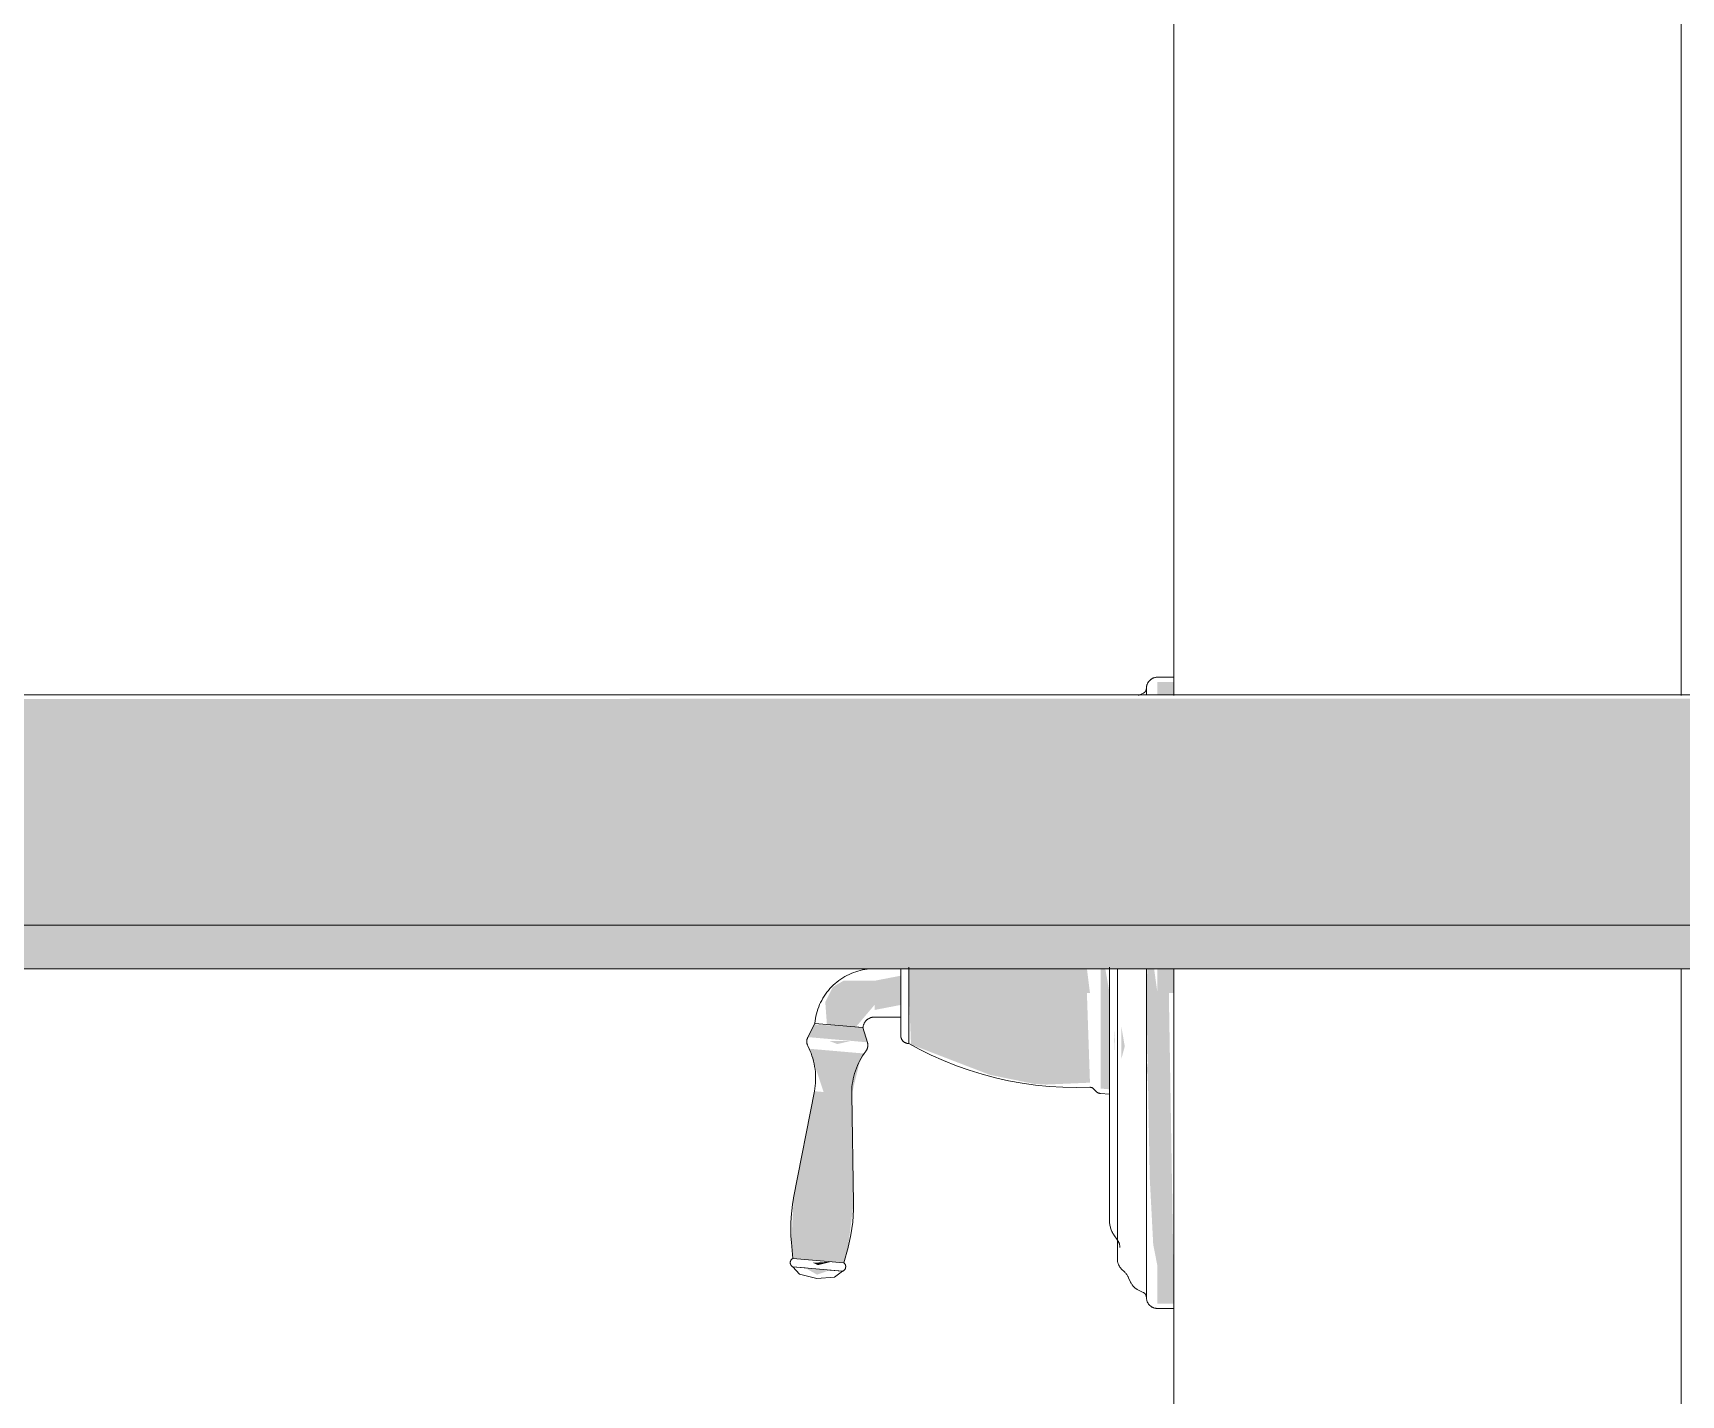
# Model space of a CAD drawing. Header units: inches. Extents: x 20478 to 36684, y -248 to 750.
# Drawn here: x 27270.22 to 27288.5, y 43.54 to 58.64 of the extents above; entities that cross this region are included whole.
import ezdxf

# ---------------------------------------------------------------- set-up
doc = ezdxf.new("R2010")
doc.units = ezdxf.units.IN
doc.header["$MEASUREMENT"] = 0
for name, color, linetype, lineweight in [('I-WALL', 2, 'Continuous', 13), ('P-SANR-FIXT', 6, 'Continuous', 9), ('S-BEAM', 12, 'Continuous', 9)]:
    doc.layers.add(name, color=color, linetype=linetype, lineweight=lineweight)

# ---------------------------------------------------------------- blocks, each defined once
blk = doc.blocks.new('Shower-Kohler-Devonshire-T396_4X - Oil Rubbed Bronze-74810-Elevation - South')
at = {"layer": 'P-SANR-FIXT'}
h = blk.add_hatch(color=10, dxfattribs=at)
h.paths.add_polyline_path([(25349.52, 48), (25349.703, 48), (25349.703, 48.268), (25349.52, 48.268)], flags=0)
h.paths.add_polyline_path([(25349.703, 51.305), (25349.703, 51.447), (25349.52, 51.447), (25349.52, 51.305), (25349.582, 51.305)], flags=0)
for points in [[(25348.015, 48), (25348.771, 48), (25348.737, 48.268), (25346.763, 48.268), (25346.763, 48), (25347.733, 48)], [(25348.988, 48), (25348.941, 48.268), (25348.888, 48.268), (25348.888, 48)], [(25349.433, 48), (25349.52, 48), (25349.482, 48.268), (25349.408, 48.268), (25349.397, 48)], [(25346.175, 47.622), (25346.381, 47.866), (25346.381, 48.134), (25346.036, 48.134), (25345.917, 48.063), (25345.835, 47.896), (25345.853, 47.65), (25346.137, 47.625)], [(25346.381, 47.81), (25346.672, 47.866), (25346.672, 48.19), (25346.381, 48.134), (25346.381, 47.866)], [(25348.287, 46.983), (25348.771, 47.004), (25348.737, 48), (25346.763, 48), (25346.786, 47.427), (25347.663, 47.09), (25348.149, 46.991)], [(25348.988, 46.93), (25348.988, 48), (25348.888, 48), (25348.888, 46.939)], [(25349.703, 44.553), (25349.646, 48), (25349.52, 48), (25349.52, 44.553)], [(25346.303, 47.451), (25346.253, 47.615), (25345.714, 47.65), (25345.642, 47.509), (25346.137, 47.466)], [(25349.037, 47.312), (25349.05, 47.6), (25349.037, 47.472)], [(25349.118, 47.264), (25349.157, 47.407), (25349.118, 47.632)], [(25346.128, 46.873), (25346.212, 47.215), (25346.266, 47.327), (25345.656, 47.38), (25345.817, 46.9), (25346.024, 46.882)], [(25345.968, 47.432), (25346.119, 47.467), (25345.882, 47.466)], [(25346.149, 45.669), (25346.128, 46.873), (25345.714, 46.909), (25345.484, 45.727), (25346.024, 45.68)], [(25346.087, 45.176), (25346.149, 45.669), (25345.484, 45.727), (25345.459, 45.23), (25345.93, 45.189)], [(25346.041, 45.006), (25346.087, 45.176), (25345.459, 45.23), (25345.475, 45.055), (25345.9, 45.018)], [(25345.754, 44.981), (25345.9, 45.018), (25345.699, 45.006)], [(25345.744, 44.875), (25345.887, 44.925), (25345.612, 44.949)]]:
    blk.add_hatch(color=10, dxfattribs=at).paths.add_polyline_path(points, flags=0)
h = blk.add_hatch(color=10, dxfattribs=at)
h.paths.add_polyline_path([(25349.52, 44.969), (25349.52, 48), (25349.397, 48), (25349.434, 45.949), (25349.473, 45.206)], flags=0)
h.paths.add_polyline_path([(25349.397, 46.845), (25349.416, 47.244), (25349.397, 47.177)], flags=0)
at = {"layer": 'P-SANR-FIXT', "color": 250}
for p, q in [((25349.703, 51.5), (25349.52, 51.5)), ((25349.362, 51.322), (25349.309, 51.297)), ((25346.672, 48.19), (25346.672, 48.268)), ((25346.672, 48.268), (25346.672, 48)), ((25346.763, 48), (25346.763, 48.284)), ((25348.988, 48.283), (25348.988, 48)), ((25346.672, 48), (25346.672, 47.732)), ((25346.763, 47.437), (25346.763, 48)), ((25348.988, 48), (25348.988, 46.93)), ((25346.381, 47.732), (25346.672, 47.732)), ((25346.672, 47.732), (25346.672, 47.81)), ((25345.72, 47.661), (25345.642, 47.509)), ((25346.119, 47.626), (25345.719, 47.661)), ((25345.72, 47.661), (25345.852, 47.65)), ((25346.253, 47.615), (25346.12, 47.626)), ((25346.204, 47.619), (25346.253, 47.615)), ((25346.303, 47.451), (25346.253, 47.615)), ((25345.64, 47.414), (25345.656, 47.38)), ((25346.266, 47.327), (25346.288, 47.357)), ((25345.714, 46.909), (25345.484, 45.727)), ((25346.149, 45.669), (25346.128, 46.873)), ((25348.807, 46.939), (25348.839, 46.907)), ((25348.888, 46.884), (25348.988, 46.875)), ((25345.459, 45.23), (25345.475, 45.055)), ((25346.041, 45.006), (25346.087, 45.176)), ((25349.037, 45.315), (25349.077, 45.257)), ((25345.475, 45.055), (25346.041, 45.006)), ((25345.612, 44.949), (25345.475, 44.961)), ((25345.475, 44.961), (25346.025, 44.913)), ((25346.025, 44.913), (25345.887, 44.925)), ((25349.118, 44.941), (25349.157, 44.903)), ((25349.199, 44.841), (25349.221, 44.793)), ((25349.309, 44.703), (25349.362, 44.678)), ((25349.52, 44.5), (25349.703, 44.5))]:
    blk.add_line(p, q, dxfattribs=at)
at = {"layer": 'P-SANR-FIXT', "color": 250, "flags": 128}
for points in [[(25349.362, 51.322), (25349.364, 51.323), (25349.366, 51.324), (25349.369, 51.326), (25349.371, 51.327), (25349.373, 51.328), (25349.374, 51.33), (25349.376, 51.331), (25349.378, 51.333), (25349.38, 51.335), (25349.381, 51.337), (25349.383, 51.338), (25349.384, 51.34), (25349.386, 51.342), (25349.387, 51.344), (25349.389, 51.346), (25349.39, 51.348), (25349.391, 51.351), (25349.392, 51.353), (25349.393, 51.355), (25349.394, 51.357), (25349.394, 51.36), (25349.395, 51.362), (25349.395, 51.364), (25349.396, 51.367), (25349.396, 51.369), (25349.397, 51.371), (25349.397, 51.374), (25349.397, 51.376), (25349.397, 51.377)], [(25349.397, 51.377), (25349.397, 51.382), (25349.397, 51.387), (25349.398, 51.392), (25349.398, 51.396), (25349.399, 51.401), (25349.4, 51.406), (25349.402, 51.411), (25349.403, 51.416), (25349.405, 51.42), (25349.407, 51.425), (25349.409, 51.429), (25349.411, 51.434), (25349.413, 51.438), (25349.416, 51.442), (25349.418, 51.446), (25349.421, 51.45), (25349.424, 51.454), (25349.427, 51.458), (25349.431, 51.462), (25349.434, 51.465), (25349.438, 51.469), (25349.441, 51.472), (25349.445, 51.475), (25349.449, 51.478), (25349.453, 51.48), (25349.458, 51.483), (25349.462, 51.485), (25349.466, 51.488), (25349.471, 51.49), (25349.475, 51.492), (25349.48, 51.493), (25349.485, 51.495), (25349.489, 51.496), (25349.494, 51.497), (25349.499, 51.498), (25349.504, 51.499), (25349.509, 51.499), (25349.514, 51.5), (25349.519, 51.5), (25349.52, 51.5)], [(25349.397, 51.302), (25349.397, 51.328), (25349.397, 51.348), (25349.397, 51.363), (25349.397, 51.372), (25349.397, 51.377), (25349.397, 51.377)], [(25349.397, 51.377), (25349.397, 51.374), (25349.397, 51.366), (25349.397, 51.353), (25349.397, 51.334), (25349.397, 51.309)], [(25346.381, 48.268), (25346.354, 48.267), (25346.328, 48.266), (25346.301, 48.263), (25346.275, 48.26), (25346.249, 48.255), (25346.223, 48.249), (25346.197, 48.242), (25346.172, 48.234), (25346.147, 48.225), (25346.122, 48.216), (25346.098, 48.205), (25346.074, 48.193), (25346.051, 48.18), (25346.028, 48.167), (25346.006, 48.152), (25345.984, 48.137), (25345.963, 48.12), (25345.943, 48.103), (25345.923, 48.085), (25345.904, 48.066), (25345.886, 48.047), (25345.869, 48.027), (25345.852, 48.006), (25345.837, 47.985), (25345.822, 47.963), (25345.808, 47.94), (25345.795, 47.917), (25345.783, 47.893), (25345.772, 47.869), (25345.762, 47.844), (25345.753, 47.819), (25345.744, 47.794), (25345.737, 47.768), (25345.731, 47.743), (25345.726, 47.716), (25345.722, 47.69), (25345.719, 47.664), (25345.719, 47.661)], [(25346.672, 48.27), (25346.672, 48.255), (25346.672, 48.239), (25346.672, 48.222), (25346.672, 48.205), (25346.672, 48.188), (25346.672, 48.171), (25346.672, 48.153), (25346.672, 48.135), (25346.672, 48.117), (25346.672, 48.099), (25346.672, 48.08), (25346.672, 48.061), (25346.672, 48.043), (25346.672, 48.024), (25346.672, 48.005), (25346.672, 48)], [(25346.672, 48.184), (25346.672, 48.201), (25346.672, 48.218), (25346.672, 48.234), (25346.672, 48.25), (25346.672, 48.266)], [(25349.076, 48.268), (25349.076, 48.15), (25349.076, 48.032), (25349.076, 48)], [(25349.397, 48), (25349.397, 48.135), (25349.397, 48.268)], [(25349.397, 48.268), (25349.397, 48.171), (25349.397, 48.036), (25349.397, 48)], [(25348.988, 48.229), (25348.988, 48.128), (25348.988, 48.027), (25348.988, 48)], [(25346.672, 48), (25346.672, 47.981), (25346.672, 47.962), (25346.672, 47.944), (25346.672, 47.925), (25346.672, 47.906), (25346.672, 47.888), (25346.672, 47.87), (25346.672, 47.852), (25346.672, 47.834), (25346.672, 47.816), (25346.672, 47.799), (25346.672, 47.782), (25346.672, 47.766), (25346.672, 47.75), (25346.672, 47.734), (25346.672, 47.718), (25346.672, 47.704), (25346.672, 47.689), (25346.672, 47.675), (25346.672, 47.662), (25346.672, 47.649), (25346.672, 47.637), (25346.672, 47.625), (25346.672, 47.614), (25346.672, 47.603), (25346.672, 47.593), (25346.672, 47.584), (25346.672, 47.576), (25346.672, 47.568), (25346.672, 47.561), (25346.672, 47.554), (25346.672, 47.548), (25346.672, 47.543), (25346.672, 47.539), (25346.672, 47.535), (25346.672, 47.533), (25346.672, 47.53), (25346.672, 47.529), (25346.672, 47.529)], [(25348.988, 48), (25348.988, 47.899), (25348.988, 47.798), (25348.988, 47.697), (25348.988, 47.597), (25348.988, 47.497), (25348.988, 47.399), (25348.988, 47.301), (25348.988, 47.204), (25348.988, 47.109), (25348.988, 47.015), (25348.988, 46.922), (25348.988, 46.832), (25348.988, 46.743), (25348.988, 46.656), (25348.988, 46.572), (25348.988, 46.489), (25348.988, 46.409), (25348.988, 46.332), (25348.988, 46.257), (25348.988, 46.185), (25348.988, 46.116), (25348.988, 46.05), (25348.988, 45.987), (25348.988, 45.928), (25348.988, 45.871), (25348.988, 45.818), (25348.988, 45.769), (25348.988, 45.723), (25348.988, 45.681), (25348.988, 45.642), (25348.988, 45.607), (25348.988, 45.577), (25348.988, 45.549), (25348.988, 45.526), (25348.988, 45.507), (25348.988, 45.492), (25348.988, 45.481), (25348.988, 45.474), (25348.988, 45.47), (25348.988, 45.47)], [(25349.076, 48), (25349.076, 47.882), (25349.076, 47.764), (25349.076, 47.646), (25349.076, 47.529), (25349.076, 47.413), (25349.076, 47.297), (25349.076, 47.183), (25349.076, 47.07), (25349.076, 46.959), (25349.076, 46.849), (25349.076, 46.741), (25349.076, 46.635), (25349.076, 46.531), (25349.076, 46.43), (25349.076, 46.331), (25349.076, 46.234), (25349.076, 46.141), (25349.076, 46.051), (25349.076, 45.963), (25349.076, 45.879), (25349.076, 45.798), (25349.076, 45.721), (25349.076, 45.648), (25349.076, 45.578), (25349.076, 45.512), (25349.076, 45.45), (25349.076, 45.392), (25349.076, 45.339), (25349.076, 45.289), (25349.076, 45.244), (25349.076, 45.204), (25349.076, 45.168), (25349.076, 45.136), (25349.076, 45.109), (25349.076, 45.087), (25349.076, 45.069), (25349.076, 45.056), (25349.076, 45.047), (25349.076, 45.044), (25349.076, 45.043)], [(25349.397, 48), (25349.397, 47.865), (25349.397, 47.73), (25349.397, 47.596), (25349.397, 47.462), (25349.397, 47.329), (25349.397, 47.197), (25349.397, 47.067), (25349.397, 46.938), (25349.397, 46.81), (25349.397, 46.685), (25349.397, 46.562), (25349.397, 46.441), (25349.397, 46.322), (25349.397, 46.206), (25349.397, 46.093), (25349.397, 45.983), (25349.397, 45.877), (25349.397, 45.773), (25349.397, 45.674), (25349.397, 45.578), (25349.397, 45.485), (25349.397, 45.397), (25349.397, 45.313), (25349.397, 45.234), (25349.397, 45.159), (25349.397, 45.088), (25349.397, 45.022), (25349.397, 44.961), (25349.397, 44.904), (25349.397, 44.853), (25349.397, 44.806), (25349.397, 44.765), (25349.397, 44.729), (25349.397, 44.698), (25349.397, 44.672), (25349.397, 44.652), (25349.397, 44.637), (25349.397, 44.628), (25349.397, 44.623), (25349.397, 44.623)], [(25349.397, 44.623), (25349.397, 44.626), (25349.397, 44.634), (25349.397, 44.647), (25349.397, 44.666), (25349.397, 44.691), (25349.397, 44.72), (25349.397, 44.755), (25349.397, 44.795), (25349.397, 44.84), (25349.397, 44.89), (25349.397, 44.945), (25349.397, 45.005), (25349.397, 45.07), (25349.397, 45.139), (25349.397, 45.213), (25349.397, 45.291), (25349.397, 45.374), (25349.397, 45.461), (25349.397, 45.552), (25349.397, 45.647), (25349.397, 45.746), (25349.397, 45.848), (25349.397, 45.954), (25349.397, 46.063), (25349.397, 46.176), (25349.397, 46.291), (25349.397, 46.408), (25349.397, 46.529), (25349.397, 46.652), (25349.397, 46.776), (25349.397, 46.903), (25349.397, 47.032), (25349.397, 47.162), (25349.397, 47.293), (25349.397, 47.426), (25349.397, 47.56), (25349.397, 47.694), (25349.397, 47.829), (25349.397, 47.964), (25349.397, 48)], [(25346.253, 47.615), (25346.254, 47.62), (25346.254, 47.625), (25346.255, 47.63), (25346.256, 47.635), (25346.258, 47.64), (25346.259, 47.645), (25346.261, 47.65), (25346.263, 47.654), (25346.265, 47.659), (25346.268, 47.664), (25346.27, 47.668), (25346.273, 47.673), (25346.276, 47.677), (25346.279, 47.681), (25346.282, 47.685), (25346.285, 47.689), (25346.289, 47.693), (25346.292, 47.696), (25346.296, 47.7), (25346.3, 47.703), (25346.304, 47.706), (25346.308, 47.709), (25346.312, 47.712), (25346.317, 47.715), (25346.321, 47.717), (25346.326, 47.72), (25346.331, 47.722), (25346.335, 47.724), (25346.34, 47.725), (25346.345, 47.727), (25346.35, 47.728), (25346.355, 47.729), (25346.36, 47.73), (25346.365, 47.731), (25346.37, 47.732), (25346.375, 47.732), (25346.381, 47.732), (25346.381, 47.732)], [(25346.672, 47.529), (25346.672, 47.529), (25346.672, 47.53), (25346.672, 47.532), (25346.672, 47.535), (25346.672, 47.538), (25346.672, 47.542), (25346.672, 47.547), (25346.672, 47.552), (25346.672, 47.559), (25346.672, 47.566), (25346.672, 47.573), (25346.672, 47.582), (25346.672, 47.591), (25346.672, 47.601), (25346.672, 47.611), (25346.672, 47.622), (25346.672, 47.633), (25346.672, 47.646), (25346.672, 47.658), (25346.672, 47.672), (25346.672, 47.685), (25346.672, 47.7), (25346.672, 47.714), (25346.672, 47.73), (25346.672, 47.745), (25346.672, 47.761), (25346.672, 47.778), (25346.672, 47.795), (25346.672, 47.812)], [(25349.076, 45.043), (25349.076, 45.046), (25349.076, 45.053), (25349.076, 45.065), (25349.076, 45.081), (25349.076, 45.102), (25349.076, 45.128), (25349.076, 45.159), (25349.076, 45.194), (25349.076, 45.233), (25349.076, 45.277), (25349.076, 45.325), (25349.076, 45.378), (25349.076, 45.434), (25349.076, 45.495), (25349.076, 45.56), (25349.076, 45.629), (25349.076, 45.701), (25349.076, 45.777), (25349.076, 45.857), (25349.076, 45.94), (25349.076, 46.027), (25349.076, 46.116), (25349.076, 46.209), (25349.076, 46.304), (25349.076, 46.403), (25349.076, 46.503), (25349.076, 46.607), (25349.076, 46.712), (25349.076, 46.819), (25349.076, 46.929), (25349.076, 47.04), (25349.076, 47.152), (25349.076, 47.266), (25349.076, 47.381), (25349.076, 47.497), (25349.076, 47.614)], [(25345.64, 47.414), (25345.638, 47.418), (25345.637, 47.422), (25345.635, 47.426), (25345.634, 47.43), (25345.633, 47.434), (25345.632, 47.439), (25345.631, 47.443), (25345.631, 47.447), (25345.63, 47.452), (25345.63, 47.456), (25345.63, 47.46), (25345.63, 47.465), (25345.63, 47.469), (25345.631, 47.473), (25345.632, 47.477), (25345.632, 47.482), (25345.633, 47.486), (25345.634, 47.49), (25345.636, 47.494), (25345.637, 47.498), (25345.639, 47.502), (25345.641, 47.506), (25345.642, 47.509)], [(25345.714, 46.909), (25345.719, 46.939), (25345.723, 46.97), (25345.726, 47), (25345.728, 47.031), (25345.728, 47.062), (25345.727, 47.093), (25345.725, 47.123), (25345.722, 47.154), (25345.717, 47.184), (25345.711, 47.214), (25345.704, 47.244), (25345.696, 47.274), (25345.687, 47.303), (25345.677, 47.332), (25345.665, 47.36), (25345.656, 47.38)], [(25346.303, 47.451), (25346.304, 47.447), (25346.305, 47.443), (25346.306, 47.439), (25346.306, 47.434), (25346.307, 47.43), (25346.307, 47.426), (25346.307, 47.421), (25346.307, 47.417), (25346.307, 47.413), (25346.307, 47.408), (25346.306, 47.404), (25346.306, 47.4), (25346.305, 47.396), (25346.304, 47.391), (25346.302, 47.387), (25346.301, 47.383), (25346.3, 47.379), (25346.298, 47.375), (25346.296, 47.371), (25346.294, 47.367), (25346.292, 47.364), (25346.289, 47.36), (25346.288, 47.357)], [(25346.763, 47.437), (25346.759, 47.437), (25346.756, 47.437), (25346.752, 47.438), (25346.748, 47.438), (25346.745, 47.439), (25346.741, 47.44), (25346.738, 47.441), (25346.734, 47.442), (25346.731, 47.443), (25346.727, 47.444), (25346.724, 47.446), (25346.721, 47.448), (25346.717, 47.449), (25346.714, 47.451), (25346.711, 47.453), (25346.708, 47.455), (25346.705, 47.458), (25346.703, 47.46), (25346.7, 47.462), (25346.697, 47.465), (25346.695, 47.468), (25346.692, 47.471), (25346.69, 47.473), (25346.688, 47.476), (25346.686, 47.479), (25346.684, 47.483), (25346.682, 47.486), (25346.681, 47.489), (25346.679, 47.492), (25346.678, 47.496), (25346.676, 47.499), (25346.675, 47.503), (25346.674, 47.506), (25346.674, 47.51), (25346.673, 47.513), (25346.672, 47.517), (25346.672, 47.521), (25346.672, 47.524), (25346.672, 47.528), (25346.672, 47.529)], [(25348.771, 46.953), (25348.62, 46.95), (25348.469, 46.953), (25348.318, 46.962), (25348.168, 46.977), (25348.018, 46.998), (25347.869, 47.025), (25347.722, 47.058), (25347.576, 47.097), (25347.431, 47.141), (25347.289, 47.192), (25347.148, 47.248), (25347.01, 47.309), (25346.875, 47.376), (25346.763, 47.437)], [(25346.266, 47.327), (25346.249, 47.301), (25346.233, 47.275), (25346.218, 47.248), (25346.204, 47.221), (25346.191, 47.193), (25346.18, 47.165), (25346.169, 47.136), (25346.16, 47.107), (25346.151, 47.077), (25346.144, 47.047), (25346.139, 47.017), (25346.134, 46.987), (25346.131, 46.956), (25346.128, 46.925), (25346.128, 46.895), (25346.128, 46.873)], [(25348.807, 46.939), (25348.806, 46.94), (25348.804, 46.941), (25348.803, 46.943), (25348.801, 46.944), (25348.8, 46.945), (25348.798, 46.946), (25348.796, 46.947), (25348.795, 46.948), (25348.793, 46.949), (25348.791, 46.949), (25348.79, 46.95), (25348.788, 46.951), (25348.786, 46.951), (25348.784, 46.952), (25348.782, 46.952), (25348.78, 46.952), (25348.778, 46.952), (25348.776, 46.953), (25348.775, 46.953), (25348.773, 46.953), (25348.771, 46.953)], [(25348.888, 46.884), (25348.885, 46.885), (25348.881, 46.885), (25348.878, 46.886), (25348.875, 46.886), (25348.872, 46.887), (25348.869, 46.888), (25348.866, 46.889), (25348.863, 46.89), (25348.861, 46.892), (25348.858, 46.893), (25348.855, 46.895), (25348.852, 46.896), (25348.85, 46.898), (25348.847, 46.9), (25348.845, 46.902), (25348.842, 46.904), (25348.84, 46.906), (25348.839, 46.907)], [(25348.988, 45.47), (25348.988, 45.472), (25348.988, 45.478), (25348.988, 45.488), (25348.988, 45.503), (25348.988, 45.521), (25348.988, 45.543), (25348.988, 45.569), (25348.988, 45.599), (25348.988, 45.632), (25348.988, 45.67), (25348.988, 45.711), (25348.988, 45.756), (25348.988, 45.805), (25348.988, 45.857), (25348.988, 45.912), (25348.988, 45.971), (25348.988, 46.033), (25348.988, 46.098), (25348.988, 46.166), (25348.988, 46.238), (25348.988, 46.312), (25348.988, 46.388), (25348.988, 46.467), (25348.988, 46.549), (25348.988, 46.633), (25348.988, 46.719), (25348.988, 46.808), (25348.988, 46.898)], [(25345.459, 45.23), (25345.454, 45.301), (25345.452, 45.372), (25345.452, 45.442), (25345.456, 45.513), (25345.462, 45.583), (25345.471, 45.653), (25345.483, 45.723), (25345.484, 45.727)], [(25346.149, 45.669), (25346.148, 45.598), (25346.145, 45.528), (25346.14, 45.457), (25346.131, 45.387), (25346.12, 45.317), (25346.105, 45.248), (25346.088, 45.18), (25346.087, 45.176)], [(25349.037, 45.315), (25349.031, 45.324), (25349.025, 45.333), (25349.02, 45.343), (25349.015, 45.352), (25349.011, 45.362), (25349.007, 45.372), (25349.003, 45.382), (25349, 45.393), (25348.997, 45.403), (25348.994, 45.414), (25348.992, 45.424), (25348.99, 45.435), (25348.989, 45.446), (25348.988, 45.457), (25348.988, 45.467), (25348.988, 45.47)], [(25349.103, 45.177), (25349.103, 45.182), (25349.102, 45.188), (25349.102, 45.193), (25349.101, 45.199), (25349.1, 45.205), (25349.099, 45.21), (25349.097, 45.216), (25349.096, 45.221), (25349.094, 45.226), (25349.092, 45.231), (25349.089, 45.237), (25349.087, 45.242), (25349.084, 45.247), (25349.081, 45.251), (25349.078, 45.256), (25349.077, 45.257)], [(25345.475, 44.961), (25345.473, 44.962), (25345.471, 44.963), (25345.469, 44.964), (25345.468, 44.966), (25345.466, 44.967), (25345.464, 44.968), (25345.463, 44.97), (25345.461, 44.971), (25345.46, 44.973), (25345.458, 44.974), (25345.457, 44.976), (25345.456, 44.978), (25345.455, 44.979), (25345.454, 44.981), (25345.452, 44.983), (25345.452, 44.985), (25345.451, 44.987), (25345.45, 44.989), (25345.449, 44.991), (25345.448, 44.993), (25345.448, 44.995), (25345.447, 44.997), (25345.447, 44.999), (25345.447, 45.001), (25345.446, 45.003), (25345.446, 45.005), (25345.446, 45.008), (25345.446, 45.01), (25345.446, 45.012), (25345.447, 45.014), (25345.447, 45.016), (25345.447, 45.018), (25345.448, 45.02), (25345.448, 45.022), (25345.449, 45.024), (25345.449, 45.026), (25345.45, 45.028), (25345.451, 45.03), (25345.452, 45.032), (25345.453, 45.034), (25345.454, 45.036), (25345.455, 45.038), (25345.456, 45.039), (25345.458, 45.041), (25345.459, 45.043), (25345.46, 45.044), (25345.462, 45.046), (25345.463, 45.047), (25345.465, 45.049), (25345.467, 45.05), (25345.468, 45.051), (25345.47, 45.052), (25345.472, 45.054), (25345.474, 45.055), (25345.475, 45.055)], [(25346.041, 45.006), (25346.043, 45.004), (25346.044, 45.003), (25346.046, 45.001), (25346.047, 45), (25346.049, 44.998), (25346.05, 44.997), (25346.051, 44.995), (25346.053, 44.993), (25346.054, 44.992), (25346.055, 44.99), (25346.056, 44.988), (25346.057, 44.986), (25346.058, 44.984), (25346.059, 44.982), (25346.059, 44.98), (25346.06, 44.978), (25346.06, 44.976), (25346.061, 44.974), (25346.061, 44.972), (25346.062, 44.97), (25346.062, 44.968), (25346.062, 44.965), (25346.062, 44.963), (25346.062, 44.961), (25346.062, 44.959), (25346.061, 44.957), (25346.061, 44.955), (25346.061, 44.953), (25346.06, 44.951), (25346.06, 44.949), (25346.059, 44.947), (25346.058, 44.945), (25346.058, 44.943), (25346.057, 44.941), (25346.056, 44.939), (25346.055, 44.937), (25346.054, 44.935), (25346.052, 44.933), (25346.051, 44.932), (25346.05, 44.93), (25346.049, 44.928), (25346.047, 44.927), (25346.046, 44.925), (25346.044, 44.924), (25346.042, 44.922), (25346.041, 44.921), (25346.039, 44.92), (25346.037, 44.919), (25346.035, 44.918), (25346.034, 44.917), (25346.032, 44.916), (25346.03, 44.915), (25346.028, 44.914), (25346.026, 44.913), (25346.025, 44.913)], [(25349.118, 44.941), (25349.114, 44.945), (25349.11, 44.95), (25349.107, 44.954), (25349.103, 44.959), (25349.1, 44.964), (25349.097, 44.969), (25349.094, 44.974), (25349.091, 44.979), (25349.089, 44.984), (25349.087, 44.989), (25349.084, 44.995), (25349.083, 45), (25349.081, 45.006), (25349.08, 45.011), (25349.078, 45.017), (25349.077, 45.023), (25349.077, 45.028), (25349.076, 45.034), (25349.076, 45.04), (25349.076, 45.043)], [(25345.741, 44.832), (25345.549, 44.88), (25345.475, 44.961)], [(25345.475, 44.961), (25345.549, 44.88), (25345.741, 44.832)], [(25346.025, 44.913), (25345.938, 44.846), (25345.741, 44.832)], [(25345.741, 44.832), (25345.938, 44.846), (25346.025, 44.913)], [(25349.199, 44.841), (25349.196, 44.849), (25349.192, 44.856), (25349.188, 44.863), (25349.183, 44.87), (25349.179, 44.877), (25349.174, 44.883), (25349.169, 44.89), (25349.163, 44.896), (25349.158, 44.902), (25349.157, 44.903)], [(25349.309, 44.703), (25349.302, 44.706), (25349.296, 44.71), (25349.29, 44.713), (25349.284, 44.717), (25349.278, 44.722), (25349.272, 44.726), (25349.266, 44.731), (25349.261, 44.736), (25349.256, 44.741), (25349.251, 44.746), (25349.246, 44.751), (25349.242, 44.757), (25349.238, 44.763), (25349.234, 44.769), (25349.23, 44.775), (25349.226, 44.781), (25349.223, 44.788), (25349.221, 44.793)], [(25349.397, 44.623), (25349.397, 44.626), (25349.397, 44.628), (25349.396, 44.63), (25349.396, 44.633), (25349.396, 44.635), (25349.395, 44.638), (25349.394, 44.64), (25349.394, 44.642), (25349.393, 44.644), (25349.392, 44.647), (25349.391, 44.649), (25349.39, 44.651), (25349.389, 44.653), (25349.388, 44.655), (25349.386, 44.657), (25349.385, 44.659), (25349.383, 44.661), (25349.382, 44.663), (25349.38, 44.665), (25349.379, 44.666), (25349.377, 44.668), (25349.375, 44.67), (25349.373, 44.671), (25349.371, 44.673), (25349.369, 44.674), (25349.367, 44.675), (25349.365, 44.676), (25349.363, 44.677), (25349.362, 44.678)], [(25349.52, 44.5), (25349.515, 44.5), (25349.51, 44.5), (25349.505, 44.501), (25349.5, 44.502), (25349.496, 44.502), (25349.491, 44.504), (25349.486, 44.505), (25349.481, 44.506), (25349.477, 44.508), (25349.472, 44.51), (25349.468, 44.512), (25349.463, 44.514), (25349.459, 44.516), (25349.455, 44.519), (25349.45, 44.522), (25349.446, 44.524), (25349.443, 44.527), (25349.439, 44.531), (25349.435, 44.534), (25349.432, 44.537), (25349.428, 44.541), (25349.425, 44.545), (25349.422, 44.549), (25349.419, 44.553), (25349.416, 44.557), (25349.414, 44.561), (25349.411, 44.565), (25349.409, 44.57), (25349.407, 44.574), (25349.405, 44.579), (25349.403, 44.583), (25349.402, 44.588), (25349.401, 44.593), (25349.4, 44.597), (25349.399, 44.602), (25349.398, 44.607), (25349.397, 44.612), (25349.397, 44.617), (25349.397, 44.622), (25349.397, 44.623)]]:
    blk.add_lwpolyline(points, dxfattribs=at)
blk = doc.blocks.new('Locker Rooms and Restrooms_rvt-2-Elevation - South')
at = {"layer": 'I-WALL', "color": 130}
for p, q in [((25349.703, 51.296), (25349.703, 96)), ((25355.328, 96), (25355.328, 51.296)), ((25349.703, 2.244), (25349.703, 48.268)), ((25355.328, 48.268), (25355.328, 2.244))]:
    blk.add_line(p, q, dxfattribs=at)
at = {"color": 250, "lineweight": 9}
blk.add_blockref('Shower-Kohler-Devonshire-T396_4X - Oil Rubbed Bronze-74810-Elevation - South', (0, 0), dxfattribs=at)
blk = doc.blocks.new('Girt_C - 8_D-1076207-Elevation - South')
at = {"layer": 'S-BEAM'}
h = blk.add_hatch(color=256, dxfattribs=at)
h.paths.add_polyline_path([(25076.078, 51.117), (25110.265, 51.164), (25110.265, 51.305), (25076.078, 51.28), (25076.078, 51.162)], flags=0)
h.paths.add_polyline_path([(25112.265, 51.117), (25112.515, 51.164), (25112.515, 51.305), (25112.265, 51.28), (25112.265, 51.164)], flags=0)
h.paths.add_polyline_path([(25320.575, 51.117), (25501.078, 51.117), (25501.078, 51.305), (25320.575, 51.254), (25320.575, 51.175)], flags=0)
h.paths.add_polyline_path([(25836.265, 51.117), (25836.265, 51.305), (25836.109, 51.274), (25836.109, 51.117)], flags=0)
h.paths.add_polyline_path([(25834.109, 51.117), (25834.109, 51.305), (25799.921, 51.273), (25799.921, 51.117), (25810.955, 51.117)], flags=0)
h.paths.add_polyline_path([(25505.64, 51.117), (25517.89, 51.117), (25517.89, 51.305), (25505.64, 51.261), (25505.64, 51.185)], flags=0)
h.paths.add_polyline_path([(25603.605, 51.117), (25669.331, 51.117), (25669.331, 51.305), (25522.453, 51.262), (25522.453, 51.117), (25569.046, 51.117)], flags=0)
h = blk.add_hatch(color=256, dxfattribs=at)
h.paths.add_polyline_path([(25501.078, 48.75), (25501.078, 51.117), (25320.575, 51.117), (25320.575, 48.75), (25499.93, 48.75)], flags=0)
h.paths.add_polyline_path([(25085.23, 48.75), (25110.265, 48.75), (25110.265, 51.117), (25076.078, 51.117), (25076.078, 48.75)], flags=0)
h.paths.add_polyline_path([(25836.265, 48.75), (25836.265, 51.117), (25836.109, 51.117), (25836.109, 48.75)], flags=0)
h.paths.add_polyline_path([(25834.109, 48.75), (25834.109, 51.117), (25799.921, 51.117), (25799.921, 48.75), (25810.955, 48.75)], flags=0)
h.paths.add_polyline_path([(25112.265, 48.75), (25112.515, 48.75), (25112.515, 51.117), (25112.265, 51.117)], flags=0)
h.paths.add_polyline_path([(25669.331, 48.75), (25669.331, 51.117), (25522.453, 51.117), (25522.453, 48.75), (25655.442, 48.75)], flags=0)
h.paths.add_polyline_path([(25517.89, 48.75), (25517.89, 51.117), (25505.64, 51.117), (25505.64, 48.75), (25517.209, 48.75)], flags=0)
h = blk.add_hatch(color=256, dxfattribs=at)
h.paths.add_polyline_path([(25501.078, 48.268), (25501.078, 48.75), (25320.575, 48.75), (25320.575, 48.268), (25499.93, 48.268)], flags=0)
h.paths.add_polyline_path([(25085.23, 48.268), (25110.265, 48.268), (25110.265, 48.75), (25076.078, 48.75), (25076.078, 48.268)], flags=0)
h.paths.add_polyline_path([(25836.265, 48.268), (25836.265, 48.75), (25836.109, 48.75), (25836.109, 48.268)], flags=0)
h.paths.add_polyline_path([(25834.109, 48.268), (25834.109, 48.75), (25799.921, 48.75), (25799.921, 48.268), (25810.955, 48.268)], flags=0)
h.paths.add_polyline_path([(25112.265, 48.268), (25112.515, 48.268), (25112.515, 48.75), (25112.265, 48.75)], flags=0)
h.paths.add_polyline_path([(25669.331, 48.268), (25669.331, 48.75), (25522.453, 48.75), (25522.453, 48.268), (25655.442, 48.268)], flags=0)
h.paths.add_polyline_path([(25517.89, 48.268), (25517.89, 48.75), (25505.64, 48.75), (25505.64, 48.268), (25517.209, 48.268)], flags=0)
for p, q in [((25501.078, 51.305), (25320.575, 51.305)), ((25320.575, 48.75), (25501.078, 48.75)), ((25320.575, 48.268), (25501.078, 48.268))]:
    blk.add_line(p, q, dxfattribs=at)

msp = doc.modelspace()

# ---------------------------------------------------------------- block references
at = {"color": 250, "lineweight": 5}
msp.add_blockref('Locker Rooms and Restrooms_rvt-2-Elevation - South', (1933.17007, 0), dxfattribs=at)
at = {"layer": 'S-BEAM'}
msp.add_blockref('Girt_C - 8_D-1076207-Elevation - South', (1933.17007, 0), dxfattribs=at)

doc.saveas('drawing.dxf')
